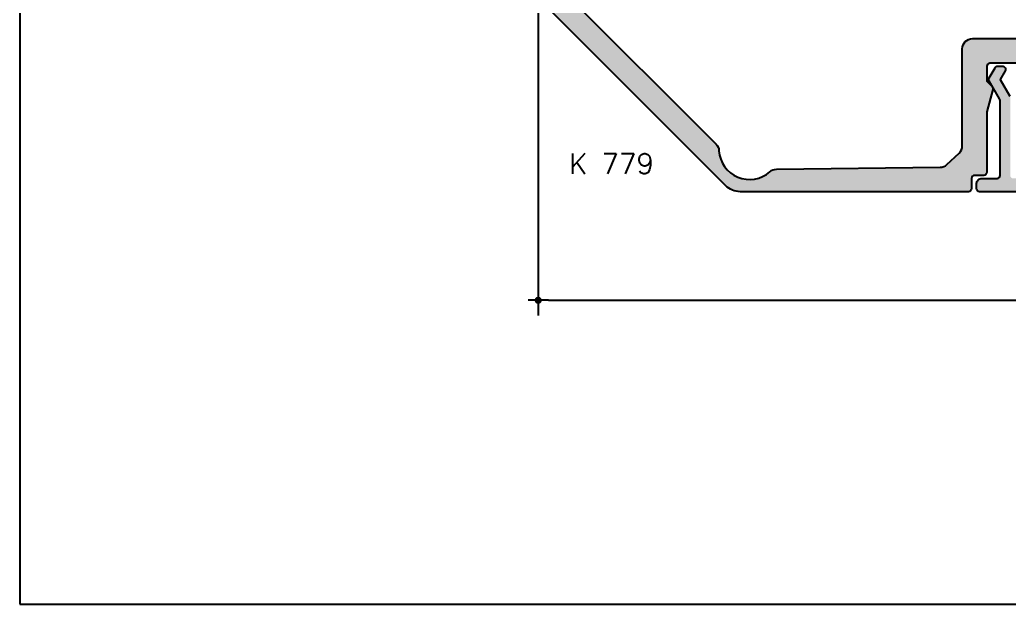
# Model space of a CAD drawing. Extents: x 0 to 4131, y -1600 to 527.
# Drawn here: x 690 to 787, y 0 to 57.3 of the extents above; entities that cross this region are included whole.
import ezdxf
from ezdxf.enums import TextEntityAlignment as Align

# ---------------------------------------------------------------- set-up
doc = ezdxf.new("R2010")
doc.units = 0
doc.header["$LTSCALE"] = 7.5
doc.header["$MEASUREMENT"] = 0
doc.layers.get('0').update_dxf_attribs({"linetype": 'CONTINUOUS'})
doc.layers.get('DEFPOINTS').update_dxf_attribs({"linetype": 'CONTINUOUS'})
for name, color, linetype in [('FILL', 8, 'CONTINUOUS'), ('GROSSA', 4, 'CONTINUOUS'), ('MARCHIO', 7, 'CONTINUOUS'), ('QUOTE', 254, 'CONTINUOUS'), ('TESTO', 2, 'CONTINUOUS')]:
    doc.layers.add(name, color=color, linetype=linetype)
doc.styles.get("Standard").update_dxf_attribs({"font": 'romans.shx'})
doc.dimstyles.new('SCALA_1-1$0', dxfattribs={"dimtxt": 2, "dimasz": 1, "dimexe": 1.5, "dimexo": 1.5, "dimgap": 1, "dimtad": 3, "dimdsep": 46, "dimtxsty": 'Standard', "dimblk1": 'PUNTO', "dimblk2": 'PUNTO', "dimsah": 1, "dimcen": 0.09, "dimclrt": 2, "dimadec": 0, "dimazin": 0, "dimtfac": 0.7, "dimtmove": 0, "dimatfit": 3, "dimldrblk": 'PUNTO', "dimfxl": 1, "dimtolj": 2, "dimarcsym": 0})

# ---------------------------------------------------------------- blocks, each defined once
blk = doc.blocks.new('PUNTO')
blk.add_line((-1, 0), (1, 0))
at = {"const_width": 0.35}
blk.add_lwpolyline([(-0.1750000000000114, 0, 1), (0.1750000000000114, 0, 1)], format="xyb", close=True, dxfattribs=at)
blk = doc.blocks.new('*D75')
at = {"layer": 'DEFPOINTS', "color": 0, "transparency": 16777216}
for p in [(740.818618350617, 60.23923948728387), (854.7654159294855, 60.2392394872839), (854.7654159294855, 29.79359892052287)]:
    blk.add_point(p, dxfattribs=at)
at = {"layer": 'QUOTE', "color": 0, "lineweight": -2, "transparency": 16777216}
for p, q in [((740.818618350617, 58.73923948728387), (740.818618350617, 28.29359892052287)), ((854.7654159294855, 58.7392394872839), (854.7654159294855, 28.29359892052287)), ((741.818618350617, 29.79359892052287), (853.7654159294855, 29.79359892052287))]:
    blk.add_line(p, q, dxfattribs=at)
at = {"layer": 'QUOTE', "color": 0, "lineweight": -2, "transparency": 16777216, "rotation": 180}
blk.add_blockref('PUNTO', (740.818618350617, 29.79359892052287), dxfattribs=at)
at = {"layer": 'QUOTE', "color": 0, "lineweight": -2, "transparency": 16777216}
blk.add_blockref('PUNTO', (854.7654159294855, 29.79359892052287), dxfattribs=at)
at = {"layer": 'QUOTE', "color": 2, "transparency": 16777216, "insert": (797.7920171400513, 31.79359892052287), "char_height": 2, "attachment_point": 5}
blk.add_mtext('\\A2;114', dxfattribs=at)

msp = doc.modelspace()

# ---------------------------------------------------------------- hatches: boundary and pattern name
at = {"layer": 'FILL'}
h = msp.add_hatch(color=253, dxfattribs=at)
edge = h.paths.add_edge_path()
edge.add_arc((810.4920171400512, 50.53950220958396), 0.3000000000000004, 135.0000000000058, 195.0000000000029, ccw=False)
edge.add_line((810.2798851056953, 50.7516342439399), (810.7920171400513, 51.26376627829593))
edge.add_line((810.7920171400513, 51.26376627829593), (810.7920171400513, 52.7374135731032))
edge.add_arc((810.4920171400512, 52.73741357310315), 0.300000000000054, 8.142219984545138e-12, 90.00000000000271)
edge.add_line((810.4920171400512, 53.03741357310321), (798.0904427462897, 53.03741357310318))
edge.add_line((798.0904427462897, 53.03741357310318), (797.7920171400513, 53.33741357310319))
edge.add_line((797.7920171400513, 53.33741357310319), (797.4935915338128, 53.03741357310318))
edge.add_line((797.4935915338128, 53.03741357310318), (785.0920171400513, 53.03741357310318))
edge.add_arc((785.0920171400513, 52.73741357310314), 0.3000000000000398, 89.99999999999457, 179.9999999999891)
edge.add_line((784.7920171400513, 52.7374135731032), (784.7920171400513, 51.26376627829593))
edge.add_line((784.7920171400513, 51.26376627829593), (785.3041491744071, 50.75163424393985))
edge.add_arc((785.0920171400513, 50.53950220958385), 0.2999999999999191, -14.999999999986017, 45.00000000002399, ccw=False)
edge.add_line((785.381794887938, 50.46185649605319), (784.7920171400513, 48.26077597576652))
edge.add_line((784.7920171400513, 48.26077597576652), (784.7920171400513, 42.33741357310313))
edge.add_arc((784.4920171400513, 42.33741357310313), 0.2999999999999545, -90, 0, ccw=False)
edge.add_line((784.4920171400513, 42.03741357310318), (783.5920171400513, 42.03741357310312))
edge.add_arc((783.5920171400513, 41.73741357310308), 0.3000000000000398, 89.99999999999457, 179.9999999999946)
edge.add_line((783.2920171400513, 41.73741357310311), (783.2920171400514, 40.73741357310323))
edge.add_arc((782.9920171400513, 40.73741357310325), 0.3000000000000966, 270.0000000000054, 359.99999999999454, ccw=False)
edge.add_line((782.9920171400513, 40.43741357310316), (760.6204442647969, 40.43741357310367))
edge.add_arc((760.620444264797, 42.4374135731036), 1.999999999999929, 224.9999999999986, 269.99999999999756, ccw=False)
edge.add_line((759.2062307024239, 41.02320001073059), (741.4044047882439, 58.82502592491076))
edge.add_arc((742.818618350617, 60.23923948728387), 2.000000000000026, 135.0000000000003, 224.9999999999997, ccw=False)
edge.add_line((741.4044047882439, 61.65345304965697), (750.3846609124565, 70.63370917072533))
edge.add_arc((750.5967929468125, 70.42157713636934), 0.3000000000000346, 45, 135, ccw=False)
edge.add_line((750.8089249811685, 70.63370917072533), (754.1151695620758, 67.32746458667387))
edge.add_arc((753.9030375277199, 67.11533255231794), 0.2999999999999491, -1.0913936421275139e-11, 45.00000000000102, ccw=False)
edge.add_line((754.2030375277199, 67.11533255231788), (754.20303752772, 66.37391119608085))
edge.add_arc((753.90303752772, 66.37391119608091), 0.2999999999999545, 315, 359.99999999998914, ccw=False)
edge.add_line((754.115169562076, 66.16177916172498), (754.0616161714826, 66.10822577113171))
edge.add_arc((753.8494841371265, 66.32035780548784), 0.3000000000001551, 225, 314.99999999998465, ccw=False)
edge.add_line((753.6373521027705, 66.10822577113177), (751.3746104029733, 68.37096747092843))
edge.add_arc((751.0210570123801, 68.01741408033514), 0.4999999999999538, 45.00000000000806, 135.0000000000012)
edge.add_line((750.6675036217869, 68.37096747092838), (749.394711415651, 67.09817526479262))
edge.add_arc((749.7482648062443, 66.74462187419934), 0.500000000000004, 135, 225)
edge.add_line((749.394711415651, 66.39106848360606), (755.4051190557368, 60.38066084352053))
edge.add_arc((755.7586724463301, 60.73421423411381), 0.5000000000000241, 224.9999999999977, 314.9999999999931)
edge.add_line((756.1122258369234, 60.38066084352047), (757.5264393992966, 61.79487440589364))
edge.add_arc((757.3143073649406, 62.00700644024965), 0.2999999999999944, 314.9999999999847, 404.9999999999846)
edge.add_line((757.5264393992967, 62.21913847460556), (756.8900432962287, 62.85553457767358))
edge.add_arc((757.1021753305846, 63.06766661202948), 0.299999999999924, 135.0000000000019, 224.9999999999981, ccw=False)
edge.add_line((756.8900432962287, 63.27979864638539), (757.0143073649405, 63.40406271509724))
edge.add_arc((757.2264393992965, 63.19193068074145), 0.299999999999924, 90.00000000001899, 135.0000000000326, ccw=False)
edge.add_line((757.2264393992964, 63.49193068074138), (757.826439399298, 63.49193068074149))
edge.add_arc((757.8264393992976, 63.19193068074121), 0.3000000000002814, 44.99999999991752, 89.9999999999186, ccw=False)
edge.add_line((758.038571433654, 63.40406271509707), (759.4356277085009, 62.00700644025025))
edge.add_arc((759.2234956741449, 61.79487440589429), 0.2999999999999944, -44.999999999999886, 45, ccw=False)
edge.add_line((759.4356277085009, 61.58274237153833), (756.4657792275166, 58.61289389055415))
edge.add_arc((755.7586724463299, 59.32000067174064), 1.000000000000008, 225.0000000000046, 315.00000000000466, ccw=False)
edge.add_line((755.0515656651435, 58.61289389055403), (748.6876046344646, 64.97685492123307))
edge.add_arc((747.980497853278, 64.26974814004652), 1.000000000000008, 45, 135)
edge.add_line((747.2733910720915, 64.97685492123307), (743.5257251318035, 61.22918898094505))
edge.add_arc((744.23283191299, 60.52208219975859), 0.9999999999999779, 135.0000000000052, 225.000000000004)
edge.add_line((743.5257251318036, 59.814975418572), (758.246671846258, 45.09402870411739))
edge.add_arc((757.5395650650714, 44.38692192293088), 0.9999999999999578, 3.5903778907281207, 44.999999999999375, ccw=False)
edge.add_arc((761.531714102018, 44.63741357310352), 2.999999999999986, 183.5903778907289, 311.5614045410042)
edge.add_arc((764.1854034297264, 41.64443295973386), 1.000000000000054, 90.66111350362002, 131.5614045410052, ccw=False)
edge.add_line((764.1738650783979, 42.6443663907425), (780.2169429607656, 42.82948938319211))
edge.add_arc((780.1962047399496, 43.82927432316538), 0.9999999999999792, 271.1882977136955, 313.0125691357275)
edge.add_line((780.8783635227117, 43.09807025103461), (782.0741759228133, 44.21367390035246))
edge.add_arc((781.3920171400513, 44.94487797248323), 0.9999999999999996, 313.0125691357284, 359.9999999999996)
edge.add_line((782.3920171400513, 44.94487797248323), (782.3920171400513, 54.43741357310321))
edge.add_arc((783.3920171400512, 54.43741357310316), 0.9999999999999432, 89.99999999999682, 179.9999999999967, ccw=False)
edge.add_line((783.3920171400513, 55.4374135731031), (812.1920171400512, 55.43741357310321))
edge.add_arc((812.1920171400512, 54.43741357310321), 1, 0, 90, ccw=False)
edge.add_line((813.1920171400512, 54.43741357310321), (813.1920171400512, 44.94487797248323))
edge.add_arc((814.1920171400512, 44.94487797248324), 1.000000000000028, 180.0000000000008, 226.987430864271)
edge.add_line((813.5098583572892, 44.21367390035245), (814.7056707573909, 43.09807025103461))
edge.add_arc((815.3878295401529, 43.82927432316538), 0.9999999999999898, 226.9874308642722, 268.8117022863037)
edge.add_line((815.367091319337, 42.8294893831921), (831.4101692017047, 42.6443663907425))
edge.add_arc((831.3986308503761, 41.64443295973385), 1.000000000000056, 48.43859545899568, 89.33888649638078, ccw=False)
edge.add_arc((834.0523201780845, 44.63741357310352), 2.999999999999989, 228.4385954589958, 356.4096221092711)
edge.add_arc((838.0444692150311, 44.3869219229308), 0.9999999999999897, 134.9999999999963, 176.4096221092675, ccw=False)
edge.add_line((837.3373624338446, 45.09402870411738), (852.058309148299, 59.814975418572))
edge.add_arc((851.3512023671124, 60.52208219975853), 0.999999999999988, 315.0000000000012, 404.9999999999988)
edge.add_line((852.058309148299, 61.22918898094505), (848.310643208011, 64.97685492123307))
edge.add_arc((847.6035364268245, 64.26974814004652), 1.000000000000008, 45, 135)
edge.add_line((846.8964296456379, 64.97685492123307), (840.532468614959, 58.61289389055403))
edge.add_arc((839.8253618337726, 59.32000067174064), 1.000000000000008, 224.9999999999954, 314.99999999999534, ccw=False)
edge.add_line((839.1182550525859, 58.61289389055415), (836.1484065716018, 61.58274237153833))
edge.add_arc((836.3605386059577, 61.79487440589429), 0.2999999999999944, 135, 225, ccw=False)
edge.add_line((836.1484065716018, 62.00700644025025), (837.5454628464485, 63.40406271509707))
edge.add_arc((837.757594880805, 63.19193068074114), 0.3000000000003561, 90.00000000007611, 135.0000000000768, ccw=False)
edge.add_line((837.7575948808046, 63.49193068074149), (838.3575948808061, 63.49193068074138))
edge.add_arc((838.357594880806, 63.19193068074145), 0.2999999999999261, 44.99999999996538, 89.99999999997829, ccw=False)
edge.add_line((838.569726915162, 63.40406271509724), (838.6939909838738, 63.27979864638539))
edge.add_arc((838.481858949518, 63.06766661202948), 0.299999999999914, -44.999999999999886, 45, ccw=False)
edge.add_line((838.6939909838738, 62.85553457767358), (838.0575948808058, 62.21913847460556))
edge.add_arc((838.2697269151619, 62.00700644024963), 0.2999999999999944, 135.0000000000077, 225.0000000000077)
edge.add_line((838.0575948808059, 61.79487440589364), (839.4718084431793, 60.38066084352047))
edge.add_arc((839.8253618337724, 60.73421423411378), 0.499999999999984, 225.0000000000069, 315.0000000000023)
edge.add_line((840.1789152243657, 60.38066084352053), (846.1893228644515, 66.39106848360605))
edge.add_arc((845.8357694738582, 66.74462187419935), 0.500000000000004, 314.9999999999954, 404.9999999999954)
edge.add_line((846.1893228644515, 67.0981752647926), (844.9165306583157, 68.37096747092836))
edge.add_arc((844.5629772677224, 68.01741408033507), 0.5000000000000342, 44.99999999999885, 134.999999999992)
edge.add_line((844.2094238771292, 68.37096747092842), (841.9466821773321, 66.10822577113177))
edge.add_arc((841.734550142976, 66.32035780548782), 0.300000000000115, 225.0000000000154, 315, ccw=False)
edge.add_line((841.5224181086201, 66.10822577113171), (841.4688647180267, 66.16177916172498))
edge.add_arc((841.6809967523825, 66.37391119608091), 0.2999999999999542, 180.0000000000109, 225, ccw=False)
edge.add_line((841.3809967523825, 66.37391119608085), (841.3809967523827, 67.11533255231788))
edge.add_arc((841.6809967523827, 67.11533255231794), 0.2999999999999545, 135, 180.0000000000109, ccw=False)
edge.add_line((841.4688647180267, 67.32746458667387), (844.7751093020784, 70.63370917072534))
edge.add_arc((844.9872413364343, 70.42157713636936), 0.2999999999999843, 44.999999999994316, 134.9999999999943, ccw=False)
edge.add_line((845.1993733707902, 70.63370917072531), (854.1796294918586, 61.65345304965697))
edge.add_arc((852.7654159294855, 60.2392394872839), 2.000000000000036, -45.000000000000625, 44.999999999998295, ccw=False)
edge.add_line((854.1796294918586, 58.82502592491076), (836.3778035776786, 41.02320001073058))
edge.add_arc((834.9635900153055, 42.43741357310366), 1.999999999999996, 270.0000000000016, 315.00000000000057, ccw=False)
edge.add_line((834.9635900153056, 40.43741357310366), (812.5920171400512, 40.4374135731031))
edge.add_arc((812.5920171400513, 40.73741357310317), 0.3000000000000682, 179.9999999999891, 269.9999999999783, ccw=False)
edge.add_line((812.2920171400513, 40.73741357310323), (812.2920171400514, 41.73741357310311))
edge.add_arc((811.9920171400512, 41.73741357310305), 0.3000000000001251, 1.085629331272428e-11, 90.00000000001086)
edge.add_line((811.9920171400512, 42.03741357310318), (811.0920171400512, 42.03741357310318))
edge.add_arc((811.0920171400512, 42.33741357310313), 0.2999999999999545, 180, 270, ccw=False)
edge.add_line((810.7920171400513, 42.33741357310313), (810.7920171400513, 48.22128022649026))
edge.add_arc((810.4920171400512, 48.22128022649021), 0.3000000000000114, 1.085629331272839e-11, 15.00000000001074)
edge.add_line((810.781794887938, 48.29892594002102), (810.2022393921645, 50.46185649605319))
h = msp.add_hatch(color=253, dxfattribs=at)
edge = h.paths.add_edge_path()
edge.add_line((787.092017140051, 49.64897979636893), (787.092017140051, 42.03741357310238))
edge.add_arc((787.392017140051, 42.03741357310244), 0.3000000000001251, 180.0000000000109, 270.0000000000109)
edge.add_line((787.3920171400512, 41.73741357310232), (808.1920171400511, 41.73741357310243))
edge.add_arc((808.1920171400511, 42.03741357310238), 0.2999999999999545, 270, 360)
edge.add_line((808.4920171400511, 42.03741357310238), (808.4920171400511, 49.64897979636893))
edge.add_arc((808.792017140051, 49.64897979636881), 0.2999999999999972, 149.9999999999764, 179.9999999999756, ccw=False)
edge.add_line((808.5322095189158, 49.79897979636891), (809.4837267631856, 51.44705600772224))
edge.add_line((809.4837267631856, 51.44705600772224), (808.9985460965979, 52.2874135731025))
edge.add_arc((809.2583537177331, 52.43741357310249), 0.2999999999999391, 90.00000000000807, 210.0000000000048, ccw=False)
edge.add_line((809.2583537177331, 52.73741357310243), (809.720233933085, 52.73741357310243))
edge.add_arc((809.720233933085, 52.43741357310255), 0.2999999999998835, 29.9999999999921, 89.9999999999946, ccw=False)
edge.add_line((809.9800415542202, 52.58741357310245), (810.5518247611865, 51.59705600772233))
edge.add_arc((810.2920171400511, 51.4470560077223), 0.3000000000000466, -30.000000000002387, 30.000000000002387, ccw=False)
edge.add_line((810.5518247611865, 51.29705600772226), (809.5322095189158, 49.53103060393775))
edge.add_arc((809.792017140051, 49.38103060393765), 0.299999999999996, 149.9999999999764, 179.9999999999756)
edge.add_line((809.4920171400511, 49.38103060393777), (809.4920171400511, 42.03741357310238))
edge.add_arc((809.7920171400511, 42.03741357310244), 0.3000000000001251, 180.0000000000109, 270.0000000000109)
edge.add_line((809.7920171400513, 41.73741357310232), (811.292017140051, 41.73741357310243))
edge.add_arc((811.292017140051, 41.23741357310246), 0.4999999999999716, -3.183231456205249e-12, 90.00000000000318, ccw=False)
edge.add_line((811.792017140051, 41.23741357310243), (811.792017140051, 40.73741357310243))
edge.add_arc((811.492017140051, 40.73741357310237), 0.3000000000000114, -89.99999999998909, 1.0913936421275139e-11, ccw=False)
edge.add_line((811.4920171400511, 40.43741357310236), (784.0920171400512, 40.43741357310236))
edge.add_arc((784.0920171400511, 40.73741357310249), 0.3000000000001251, 180.0000000000109, 270.00000000001086, ccw=False)
edge.add_line((783.792017140051, 40.73741357310243), (783.792017140051, 41.23741357310254))
edge.add_arc((784.2920171400511, 41.23741357310246), 0.5000000000000853, 89.99999999998369, 179.9999999999902, ccw=False)
edge.add_line((784.2920171400513, 41.73741357310254), (785.792017140051, 41.73741357310232))
edge.add_arc((785.7920171400509, 42.03741357310233), 0.3000000000000114, 270.0000000000109, 360.0000000000109)
edge.add_line((786.092017140051, 42.03741357310238), (786.092017140051, 49.38103060393777))
edge.add_arc((785.792017140051, 49.38103060393807), 0.2999999999998835, 359.999999999943, 389.9999999999422)
edge.add_line((786.0518247611865, 49.53103060393775), (785.0322095189158, 51.29705600772226))
edge.add_arc((785.2920171400511, 51.4470560077223), 0.3000000000000343, 149.9999999999962, 210.0000000000037, ccw=False)
edge.add_line((785.0322095189158, 51.59705600772233), (785.6039927258819, 52.58741357310245))
edge.add_arc((785.8638003470172, 52.43741357310236), 0.3000000000000627, 89.99999999998101, 149.9999999999868, ccw=False)
edge.add_line((785.8638003470173, 52.73741357310243), (786.3256805623689, 52.73741357310243))
edge.add_arc((786.3256805623689, 52.43741357310238), 0.300000000000054, -29.999999999991303, 90.00000000000807, ccw=False)
edge.add_line((786.5854881835044, 52.28741357310238), (786.1003075169165, 51.44705600772224))
edge.add_line((786.1003075169165, 51.44705600772224), (787.0518247611865, 49.79897979636891))
edge.add_arc((786.792017140051, 49.64897979636923), 0.2999999999998813, -5.701394911739044e-11, 29.999999999942304, ccw=False)

# ---------------------------------------------------------------- linework, layer by layer
at = {"layer": 'GROSSA'}
for points in [[(743.5257251318036, 59.814975418572), (758.246671846258, 45.09402870411739, -0.1826758136816012), (758.5376023243081, 44.44954483547403, 0.6246935835034247), (763.5219810977993, 42.3926781130763, -0.1803802041189166), (764.1738650783979, 42.6443663907425), (780.2169429607656, 42.82948938319211, 0.1845460582430185), (780.8783635227117, 43.09807025103461), (782.0741759228133, 44.21367390035246, 0.2079430838404583), (782.3920171400513, 44.94487797248323), (782.3920171400513, 54.43741357310321, -0.414213562373095), (783.3920171400513, 55.4374135731031), (812.1920171400512, 55.43741357310321, -0.414213562373095)], [(797.4935915338128, 53.03741357310318), (785.0920171400513, 53.03741357310318, 0.4142135623730672), (784.7920171400513, 52.7374135731032), (784.7920171400513, 51.26376627829593), (785.3041491744071, 50.75163424393985, -0.2679491924311712), (785.381794887938, 50.46185649605319), (784.7920171400513, 48.26077597576652), (784.7920171400513, 42.33741357310313, -0.414213562373095), (784.4920171400513, 42.03741357310318), (783.5920171400513, 42.03741357310312, 0.4142135623730948), (783.2920171400513, 41.73741357310311), (783.2920171400514, 40.73741357310323, -0.4142135623730396), (782.9920171400513, 40.43741357310316), (760.6204442647969, 40.43741357310367, -0.198912367379653), (759.2062307024239, 41.02320001073059), (741.4044047882439, 58.82502592491076, -0.4142135623730919)], [(811.4920171400511, 40.43741357310236), (784.0920171400512, 40.43741357310236, -0.4142135623730955), (783.792017140051, 40.73741357310243), (783.792017140051, 41.23741357310254, -0.4142135623731341), (784.2920171400513, 41.73741357310254), (785.792017140051, 41.73741357310232, 0.414213562373095), (786.092017140051, 42.03741357310238), (786.092017140051, 49.38103060393777, 0.1316524975873942), (786.0518247611865, 49.53103060393775), (785.0322095189158, 51.29705600772226, -0.2679491924311609), (785.0322095189158, 51.59705600772233), (785.6039927258819, 52.58741357310245, -0.267949192431149), (785.8638003470173, 52.73741357310243), (786.3256805623689, 52.73741357310243, -0.5773502691896267), (786.5854881835044, 52.28741357310238), (786.1003075169165, 51.44705600772224), (787.0518247611865, 49.79897979636891, -0.1316524975873942)]]:
    msp.add_lwpolyline(points, format="xyb", dxfattribs=at)
at = {"layer": 'MARCHIO'}
msp.add_lwpolyline([(690, 0), (900, 0), (900, 297), (690, 297)], close=True, dxfattribs=at)

# ---------------------------------------------------------------- texts
at = {"layer": 'TESTO'}
msp.add_text('K 779', height=2, dxfattribs=at).set_placement((748.0003370547956, 43.18849243550437), align=Align.MIDDLE)

# ---------------------------------------------------------------- dimensions: what is measured, and where the dimension line sits
at = {"layer": 'QUOTE'}
dim = msp.add_linear_dim(base=(854.7654159294855, 29.79359892052287), p1=(740.818618350617, 60.23923948728387), p2=(854.7654159294855, 60.2392394872839), dimstyle='SCALA_1-1$0', override={"dimdec": 0}, dxfattribs=at)
dim.commit()
dim.dimension.update_dxf_attribs({"geometry": '*D75', "text_midpoint": (797.7920171400513, 31.79359892052287)})

doc.saveas('drawing.dxf')
